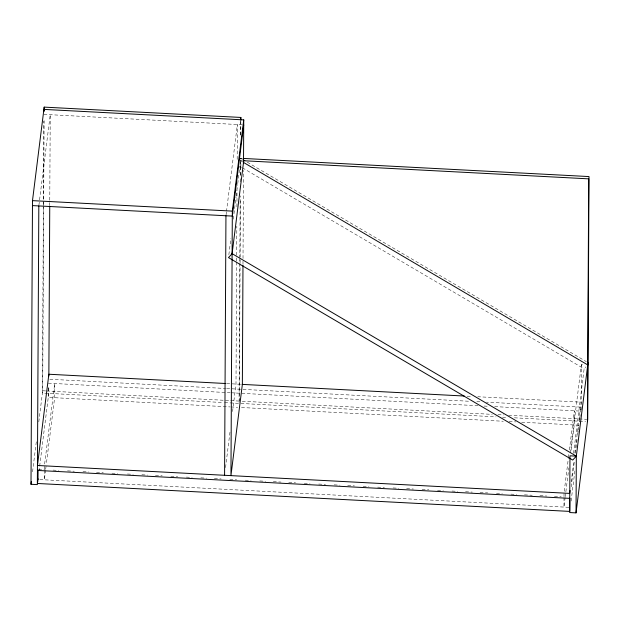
<?xml version="1.0" encoding="UTF-8"?>
<svg xmlns="http://www.w3.org/2000/svg" width="620" height="620" viewBox="0 0 620 620"><rect width="100%" height="100%" fill="white"/><g stroke="black" fill="none" stroke-linecap="round" stroke-linejoin="round"><path stroke-width="0.46" stroke-dasharray="3.1 2.33" d="M43.392 205.321L42.408 393.049L223.649 402.558M43.4 204.36L43.834 121.016M38.804 421.864L42.695 390.771L43.664 205.863M43.671 204.894L44.105 120.675M44.407 470.363L44.361 479.818L45.555 470.27M44.415 469.418L44.431 465.636L54.7 383.524L54.63 397.707L46.268 464.543M48.321 387.919L48.267 397.374L229.896 406.906M48.802 387.578L48.771 393.382L39.192 469.937M49.747 205.662L50.228 114.7L38.936 204.972M236.638 262.035L235.995 384.051L232.516 411.905M236.638 261.067L236.669 256.223M236.669 255.254L236.825 226.199M236.925 206.832L237.011 190.371M237.173 159.379L237.359 124.519L226.548 210.947M239.08 402.403L239.831 259.238M239.839 258.269L240.134 201.035M240.235 181.846L240.25 178.769M240.273 175.08L240.358 158.441M240.483 135.207L240.56 119.722M239.359 401.086L240.079 263.616M240.087 262.756L240.111 257.812M240.118 256.951L240.436 195.85M240.544 175.522L240.63 158.286L242.56 158.387M240.754 134.866L240.824 121.311M242.986 264.306L243.009 259.462M243.017 258.494L243.474 170.368M564.006 497.628L563.96 507.082L565.153 497.535M564.014 496.682L564.029 492.9L568.331 458.529M581.142 409.967L581.382 364.583L584.11 364.723M32.558 471.797L36.402 441.068M45.671 469.317L46.151 465.496M226.067 214.791L226.424 211.908M242.846 162.037L240.351 160.572L240.537 159.046M228.858 254.696L230.896 238.367M233.298 219.162L234.499 209.56M234.624 208.599L236.065 197.075M236.181 196.114L237.623 184.59M237.747 183.629L239.909 166.338L241.715 164.385M225.548 467.604L230.229 430.148M568.447 457.568L568.928 453.755M569.408 449.934L574.298 410.789L574.229 424.971L571.005 450.748M570.33 452.933L581.382 364.583M565.269 496.581L565.75 492.761M565.866 491.807L568.858 467.937M573.562 453.336L584.125 368.822L585.931 366.87M571.214 481.872L573.857 460.745M574.817 453.065L581.188 402.163L477.811 396.738M571.191 486.839L574.554 459.947M575.391 453.228L576.6 443.587M576.716 442.664L577.313 437.852M577.793 434.039L578.158 431.14M578.274 430.218L578.879 425.374M579.343 421.623L579.716 418.655M579.824 417.803L580.436 412.889M580.56 411.928L581.157 407.131L486.483 402.163M571.113 501.022L575.096 469.224M43.865 114.367L243.714 124.853M240.351 160.572L242.281 160.673M226.626 383.563L242.358 384.385M467.186 396.18L472.014 396.436M49.809 379.254L225.633 388.476M226.602 388.523L242.063 389.337M243.024 389.391L470.061 401.303M476.819 401.651L481.655 401.907M48.345 383.191L229.966 392.724M230.935 392.77L478.253 405.751M484.05 406.054L488.878 406.302M494.675 406.611L580.661 411.122M42.695 390.771L45.586 390.918M46.554 390.972L229.718 400.582M230.687 400.629L238.398 401.039M242.257 401.241L492.195 414.354M497.984 414.656L503.773 414.958M508.601 415.214L586.76 419.314M224.595 402.605L496.07 416.849M502.525 417.19L507.664 417.462M514.422 417.81L585.629 421.546M230.857 406.953L237.623 407.309M241.49 407.511L503.3 421.251M509.098 421.554L515.856 421.91M521.653 422.212L580.583 425.305M38.541 469.348L44.338 469.65M53.033 470.107L58.83 470.41M67.526 470.867L74.284 471.223M82.979 471.68L88.776 471.983M96.511 472.386L103.269 472.742M111.964 473.2L117.761 473.502M127.425 474.006L133.222 474.315M141.91 474.773L147.707 475.075M155.442 475.478L162.2 475.835M170.895 476.292L177.661 476.648M186.357 477.098L192.154 477.408M200.849 477.857L206.638 478.167M214.373 478.57L221.131 478.927M229.826 479.384L236.592 479.733M245.287 480.19L251.085 480.5M259.78 480.95L265.577 481.26M273.304 481.663L281.031 482.065M288.757 482.476L295.523 482.825M304.219 483.282L310.015 483.592M318.711 484.042L325.469 484.398M334.165 484.856L339.962 485.158M347.688 485.568L354.454 485.917M363.149 486.375L368.947 486.677M377.642 487.134L384.4 487.49M393.096 487.948L398.893 488.25M406.619 488.661L413.385 489.01M422.081 489.467L428.846 489.823M437.534 490.281L443.331 490.583M452.026 491.04L457.824 491.342M465.558 491.745L472.316 492.102M480.043 492.512L487.777 492.916M496.473 493.373L502.27 493.675M510.957 494.132L516.755 494.435M524.489 494.838L532.216 495.248M539.942 495.651L546.708 496.008M554.435 496.411L561.201 496.767M39.82 479.578L570.315 507.416M240.63 158.286L242.296 159.27M247.295 162.208L586.357 361.654M239.909 166.338L241.575 167.323M242.404 167.811L584.125 368.822"/><path stroke-width="0.93" d="M38.82 205.933L37.355 484.615L31 484.282L32.488 200.64L44.183 107.121L240.847 117.436L240.831 120.342M37.572 470.239L37.502 483.476L569.819 511.407L569.889 498.17M37.998 479.485L38.053 470.03M43.88 111.337L43.896 109.399L243.738 119.885L243.513 163.587M44.16 110.996L44.183 107.121M48.856 375.968L49.747 206.623M224.587 475.292L225.944 215.752M243.738 119.885L232.329 211.118L230.95 475.625L242.358 384.385L242.978 265.275M587.737 364.917L243.521 162.432L232.105 253.665L228.493 257.579L572.717 460.055L576.329 456.15L569.974 455.816L569.679 512.546L576.034 512.88L576.329 456.15L588.024 362.638M587.442 421.646L588.713 178.847L243.242 160.72M31 484.282L31.357 481.407M37.704 481.88L38.076 478.857M240.56 119.722L240.847 117.436M243.714 124.853L232.306 216.085L32.457 205.6M570.136 490.521L569.772 493.404L37.456 465.473L48.872 374.24L225.665 383.509M576.034 512.88L587.729 419.36L589 176.568L243.528 158.441M32.488 200.64L232.329 211.118M242.087 384.377L464.287 396.033M37.432 470.433L569.749 498.364M243.133 159.758L244.799 160.735M232.105 253.665L576.329 456.15"/></g></svg>
